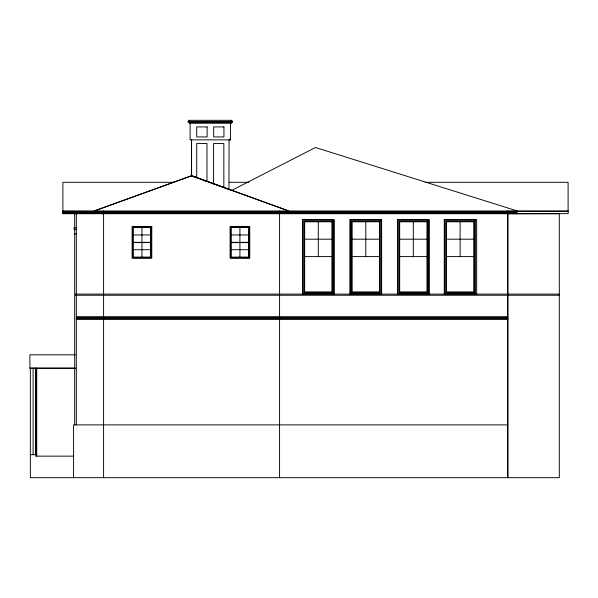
<?xml version="1.0" encoding="UTF-8"?>
<svg xmlns="http://www.w3.org/2000/svg" width="598" height="598" viewBox="0 0 598 598"><rect width="100%" height="100%" fill="white"/><g stroke="black" fill="none" stroke-linecap="round" stroke-linejoin="round"><path stroke-width="0.9" d="M191.577 175.834L191.577 139.865L191.39 175.767M507.792 213.725L568.1 213.643L568.1 211.438L507.792 211.528L507.792 477.682L507.792 210.967M231.501 190.515L315.49 147.497L517.277 210.967M94.103 210.967L191.838 175.7L288.737 210.967L191.211 175.767M191.599 175.722L94.424 210.967L94.79 213.718M230.529 139.865L190.112 139.865L190.112 123.248M205.114 181.381L206.975 181.381L206.975 143.535L196.712 143.535L196.712 177.688M174.011 182.308L62.88 182.308L62.88 213.718L559.302 213.718L559.302 477.682L30.356 477.682L30.356 368.151M229.109 182.308L248.716 182.308M425.215 182.308L568.1 182.308L568.1 211.513L62.88 211.513M62.88 210.967L568.1 210.967M62.88 211.356L104.187 211.445M507.396 211.356L568.1 211.356M62.88 212.245L516.956 212.245L516.911 211.513M62.88 213.538L103.589 213.538M76.32 227.838L74.122 227.838L74.122 229.445L76.32 229.445M74.675 233.848L76.32 233.848M133.264 234.947L150.636 234.947M231.232 234.947L248.604 234.947M304.644 239.193L331.92 239.193M352.162 239.193L379.438 239.193M399.673 239.193L426.95 239.193M446.467 239.193L473.743 239.193M133.264 242.325L150.636 242.325M231.232 242.325L248.604 242.325M133.264 242.616L150.636 242.616M231.232 242.616L248.604 242.616M133.264 249.71L150.636 249.71M231.232 249.71L248.604 249.71M304.644 256.602L331.92 256.602M352.162 256.602L379.438 256.602M399.673 256.602L426.95 256.602M446.467 256.602L473.743 256.602M559.302 294.104L75.587 294.104L75.587 295.248L559.302 295.248M76.32 316.686L507.792 316.686M76.32 317.605L507.792 317.605M76.32 318.525L507.792 318.525M76.32 319.437L507.792 319.437M75.393 354.816L29.9 354.816L29.9 368.248L75.4 368.248M29.9 368.151L75.408 368.151M507.792 424.886L73.576 424.886L73.576 477.682M30.356 454.682L35.858 454.682M73.576 456.147L35.858 456.147L35.858 368.151M62.88 212.806L94.79 212.978M191.524 175.737L231.665 190.396M516.777 212.245L516.777 212.978L94.611 212.978L94.611 211.513M516.59 212.978L516.59 213.718M476.673 294.104L476.673 219.578L444.269 219.578L444.269 294.104M460.109 221.776L460.109 256.602M429.147 294.104L429.147 219.578L397.476 219.578L397.476 294.104M413.315 221.776L413.315 256.602M381.636 294.104L381.636 219.578L349.957 219.578L349.957 294.104M365.797 221.776L365.797 256.602M334.125 294.104L334.125 219.578L302.446 219.578L302.446 294.104M318.286 221.776L318.286 256.602M288.961 211.513L288.961 212.245M288.595 212.245L288.595 212.978M288.371 210.967L288.371 213.718M279.572 210.967L279.572 477.682M239.918 227.561L239.918 242.325M239.918 242.616L239.918 257.088M231.994 122.515L231.994 120.318L188.647 120.318L188.647 122.515L231.912 122.515L231.912 121.648M231.262 122.515L231.262 123.248M231.172 120.318L231.172 121.648M231.172 122.515L231.172 123.248L189.379 123.248L189.379 122.515M230.439 123.248L230.439 139.865M230.155 138.968L230.155 139.887M229.056 139.865L228.974 189.73M223.846 187.54L223.846 143.542L213.576 143.542L213.576 183.87M189.379 120.318L189.379 121.648M141.95 227.561L141.95 242.325M141.95 242.616L141.95 257.088M103.589 210.967L103.589 477.682M94.335 211.513L94.335 212.245M94.058 211.513L94.058 212.245M76.32 213.718L76.32 294.104M76.32 295.248L76.32 424.886M74.675 213.718L74.675 227.838M74.675 229.445L74.675 424.886M74.399 227.838L74.399 229.445M36.725 368.151L36.725 456.147M35.76 368.151L35.76 454.682M33.107 368.151L33.107 454.682M232.644 121.648L187.914 121.783L232.644 121.648M207.117 126.918L196.712 126.918L196.712 136.935L207.117 136.935L207.117 126.918M223.929 126.918L213.665 126.918L213.665 136.935L223.929 136.935L223.929 126.918M333.759 219.944L302.812 219.944L302.812 293.738L333.759 293.738L333.759 219.944M381.27 219.944L350.331 219.944L350.331 293.738L381.27 293.738L381.27 219.944M428.781 219.944L397.842 219.944L397.842 293.738L428.781 293.738L428.781 219.944M475.582 219.944L444.635 219.944L444.635 293.738L475.582 293.738L475.582 219.944M332.66 221.043L303.911 221.043L303.911 292.639L332.66 292.639L332.66 221.043M380.171 221.043L351.43 221.043L351.43 292.639L380.171 292.639L380.171 221.043M427.682 221.043L398.941 221.043L398.941 292.639L427.682 292.639L427.682 221.043M474.483 221.043L445.734 221.043L445.734 292.639L474.483 292.639L474.483 221.043M331.92 221.776L304.644 221.776L304.644 291.906L331.92 291.906L331.92 221.776M379.438 221.776L352.162 221.776L352.162 291.906L379.438 291.906L379.438 221.776M426.95 221.776L399.673 221.776L399.673 291.906L426.95 291.906L426.95 221.776M473.743 221.776L446.467 221.776L446.467 291.906L473.743 291.906L473.743 221.776M151.78 226.425L132.121 226.425L132.121 258.231L151.78 258.231L151.78 226.425M249.747 226.425L230.088 226.425L230.088 258.231L249.747 258.231L249.747 226.425M151.242 226.956L132.659 226.956L132.659 257.693L151.242 257.693L151.242 226.956M249.209 226.956L230.626 226.956L230.626 257.693L249.209 257.693L249.209 226.956M150.636 227.561L133.264 227.561L133.264 257.088L150.636 257.088L150.636 227.561M248.604 227.561L231.232 227.561L231.232 257.088L248.604 257.088L248.604 227.561"/></g></svg>
